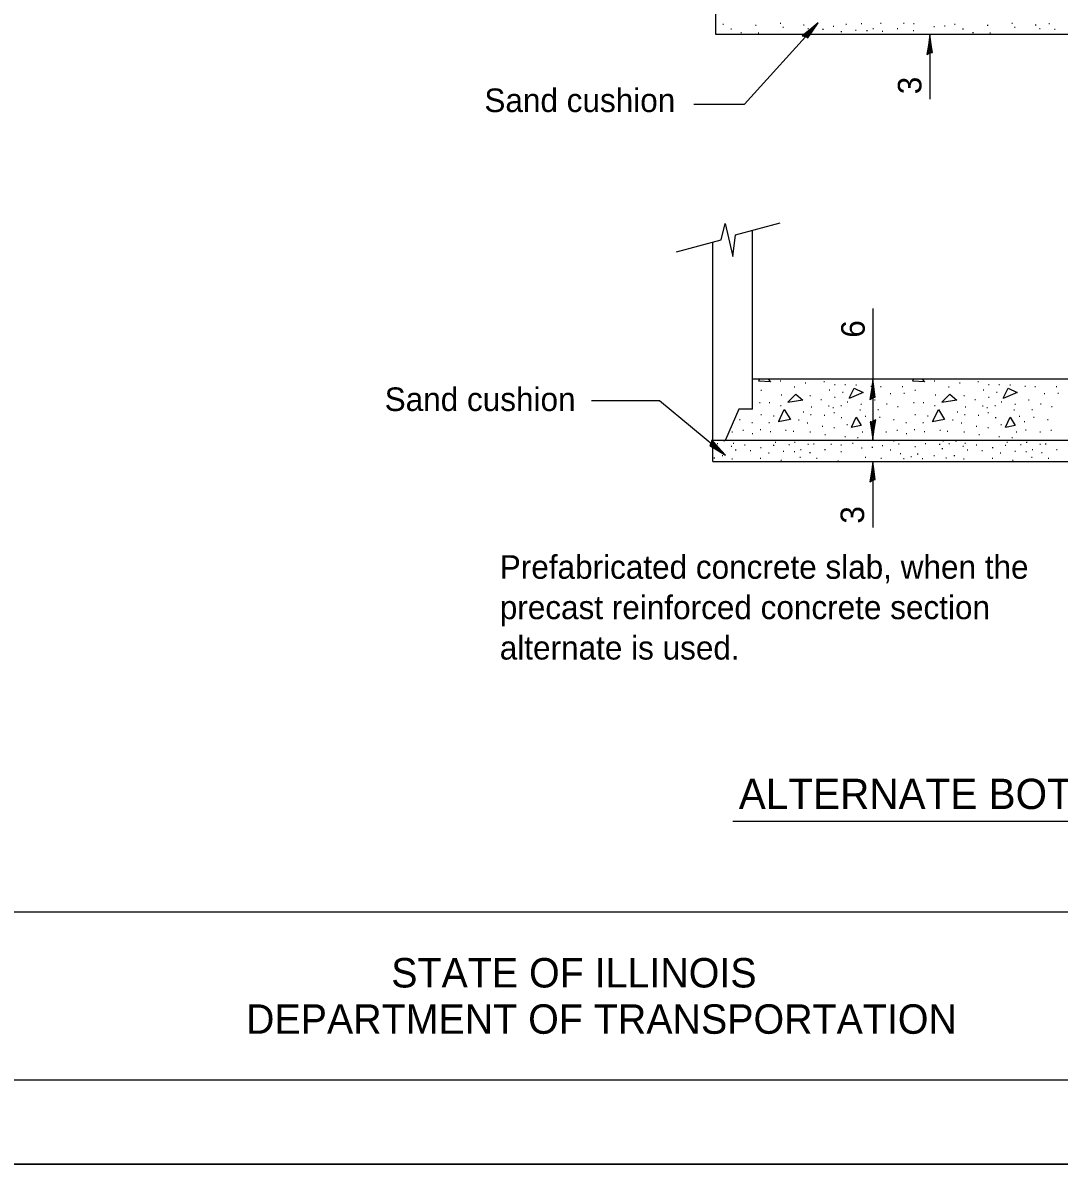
# Model space of a CAD drawing. Extents: x 0 to 2.83, y -0.12 to 1.83.
# Drawn here: x 1.194 to 1.707, y 0 to 0.565 of the extents above; entities that cross this region are included whole.
import ezdxf

# ---------------------------------------------------------------- set-up
doc = ezdxf.new("R2010")
doc.units = 0
for name, color, linetype in [('RD_Pr_Roadway_Dimensions', 7, 'Continuous'), ('RD_Pr_Roadway_Notes', 7, 'Continuous'), ('SH_General_Details', 7, 'Continuous'), ('SH_Printer_Plotting_Border', 7, 'Continuous')]:
    doc.layers.add(name, color=color, linetype=linetype)

msp = doc.modelspace()

# ---------------------------------------------------------------- linework, layer by layer
at = {"layer": 'RD_Pr_Roadway_Dimensions'}
for p, q in [((1.64286, 0.55951), (1.64286, 0.52742)), ((1.61462, 0.42373), (1.61462, 0.38876)), ((1.61462, 0.38876), (1.61462, 0.35866)), ((1.61462, 0.34798), (1.61462, 0.31525))]:
    msp.add_line(p, q, dxfattribs=at)
for points in [[(1.64273, 0.55033), (1.6441, 0.55063), (1.64351, 0.55452), (1.64286, 0.55951), (1.64213, 0.55418), (1.64131, 0.54951), (1.64273, 0.55033), (1.64363, 0.55074), (1.64285, 0.55615), (1.64181, 0.55023), (1.64298, 0.55111), (1.64282, 0.55359), (1.64246, 0.5512)], [(1.61449, 0.37958), (1.61586, 0.37988), (1.61527, 0.38377), (1.61462, 0.38876), (1.61389, 0.38343), (1.61307, 0.37876), (1.61449, 0.37958), (1.61539, 0.37999), (1.61461, 0.3854), (1.61357, 0.37948), (1.61474, 0.38036), (1.61458, 0.38284), (1.61422, 0.38045)], [(1.61475, 0.36784), (1.61338, 0.36753), (1.61397, 0.36365), (1.61462, 0.35866), (1.61535, 0.36399), (1.61617, 0.36866), (1.61475, 0.36784), (1.61385, 0.36743), (1.61463, 0.36201), (1.61567, 0.36793), (1.6145, 0.36706), (1.61466, 0.36457), (1.61502, 0.36697)], [(1.61449, 0.3388), (1.61586, 0.33911), (1.61527, 0.34299), (1.61462, 0.34798), (1.61389, 0.34265), (1.61307, 0.33798), (1.61449, 0.3388), (1.61539, 0.33921), (1.61461, 0.34463), (1.61357, 0.33871), (1.61474, 0.33958), (1.61458, 0.34207), (1.61422, 0.33968)]]:
    msp.add_lwpolyline(points, dxfattribs=at)
at = {"layer": 'RD_Pr_Roadway_Notes'}
for p, q in [((1.55111, 0.52502), (1.58753, 0.56521)), ((1.52589, 0.52502), (1.55111, 0.52502)), ((1.4753, 0.37814), (1.50901, 0.37814)), ((1.50901, 0.37814), (1.5416, 0.35115)), ((1.54522, 0.16984), (1.82434, 0.16984))]:
    msp.add_line(p, q, dxfattribs=at)
for points in [[(1.58126, 0.5585), (1.58249, 0.55781), (1.58466, 0.56108), (1.58753, 0.56521), (1.58341, 0.56175), (1.57966, 0.55884), (1.58126, 0.5585), (1.58221, 0.55819), (1.58527, 0.56273), (1.58052, 0.55904), (1.58197, 0.55891), (1.58353, 0.56086), (1.58165, 0.55933)], [(1.53461, 0.35711), (1.53397, 0.35586), (1.53734, 0.35384), (1.5416, 0.35115), (1.53796, 0.35512), (1.53489, 0.35873), (1.53461, 0.35711), (1.53435, 0.35615), (1.53902, 0.3533), (1.53512, 0.35788), (1.53505, 0.35642), (1.53707, 0.35496), (1.53546, 0.35676)]]:
    msp.add_lwpolyline(points, dxfattribs=at)
at = {"layer": 'SH_General_Details'}
for p, q in [((1.53685, 0.55951), (1.53685, 0.60028)), ((1.54031, 0.56454), (1.54067, 0.56454)), ((1.54433, 0.56232), (1.54469, 0.56232)), ((1.54928, 0.56052), (1.54964, 0.56052)), ((1.55654, 0.56409), (1.5569, 0.56409)), ((1.55777, 0.56034), (1.55813, 0.56034)), ((1.56866, 0.56511), (1.56902, 0.56511)), ((1.56998, 0.56304), (1.57034, 0.56304)), ((1.57592, 0.55965), (1.57628, 0.55965)), ((1.5803, 0.56424), (1.58066, 0.56424)), ((1.5824, 0.56244), (1.58276, 0.56244)), ((1.58696, 0.56484), (1.58732, 0.56484)), ((1.58975, 0.56205), (1.59011, 0.56205)), ((1.59491, 0.56361), (1.59527, 0.56361)), ((1.59884, 0.56088), (1.5992, 0.56088)), ((1.60121, 0.56463), (1.60157, 0.56463)), ((1.60604, 0.56166), (1.6064, 0.56166)), ((1.60883, 0.56499), (1.60919, 0.56499)), ((1.61156, 0.56151), (1.61192, 0.56151)), ((1.61462, 0.56247), (1.61498, 0.56247)), ((1.61837, 0.56511), (1.61873, 0.56511)), ((1.61921, 0.56112), (1.61957, 0.56112)), ((1.62665, 0.5625), (1.62701, 0.5625)), ((1.62974, 0.56511), (1.6301, 0.56511)), ((1.6346, 0.56148), (1.63496, 0.56148)), ((1.63469, 0.56493), (1.63505, 0.56493)), ((1.64486, 0.56343), (1.64522, 0.56343)), ((1.65008, 0.56376), (1.65044, 0.56376)), ((1.65509, 0.56454), (1.65545, 0.56454)), ((1.65911, 0.56232), (1.65947, 0.56232)), ((1.66406, 0.56052), (1.66442, 0.56052)), ((1.67132, 0.56409), (1.67168, 0.56409)), ((1.67255, 0.56034), (1.67291, 0.56034)), ((1.68344, 0.56511), (1.6838, 0.56511)), ((1.68476, 0.56304), (1.68512, 0.56304)), ((1.6907, 0.55965), (1.69106, 0.55965)), ((1.69508, 0.56424), (1.69544, 0.56424)), ((1.69718, 0.56244), (1.69754, 0.56244)), ((1.70174, 0.56484), (1.7021, 0.56484)), ((1.70453, 0.56205), (1.70489, 0.56205)), ((1.86979, 0.55951), (1.53685, 0.55951)), ((1.53946, 0.4577), (1.54147, 0.46594)), ((1.54147, 0.46594), (1.54526, 0.44947)), ((1.5466, 0.46022), (1.56868, 0.46617)), ((1.54526, 0.44947), (1.5466, 0.46022)), ((1.55495, 0.37394), (1.55495, 0.46247)), ((1.51738, 0.45176), (1.53946, 0.4577)), ((1.53545, 0.34798), (1.53545, 0.45662)), ((1.83589, 0.38876), (1.55495, 0.38876)), ((1.56865, 0.38792), (1.56898, 0.38792)), ((1.57574, 0.38491), (1.57607, 0.38491)), ((1.58119, 0.38692), (1.58152, 0.38692)), ((1.59036, 0.3877), (1.59069, 0.3877)), ((1.59556, 0.38606), (1.5959, 0.38606)), ((1.60072, 0.38606), (1.60106, 0.38606)), ((1.60624, 0.38591), (1.60657, 0.38591)), ((1.61369, 0.38534), (1.61403, 0.38534)), ((1.61849, 0.38512), (1.61883, 0.38512)), ((1.6291, 0.3852), (1.62943, 0.3852)), ((1.64494, 0.38792), (1.64527, 0.38792)), ((1.65203, 0.38491), (1.65236, 0.38491)), ((1.65748, 0.38692), (1.65781, 0.38692)), ((1.66665, 0.3877), (1.66698, 0.3877)), ((1.67185, 0.38606), (1.67219, 0.38606)), ((1.67701, 0.38606), (1.67735, 0.38606)), ((1.68253, 0.38591), (1.68286, 0.38591)), ((1.68998, 0.38534), (1.69032, 0.38534)), ((1.69478, 0.38512), (1.69512, 0.38512)), ((1.70539, 0.3852), (1.70572, 0.3852)), ((1.55919, 0.38333), (1.55952, 0.38333)), ((1.56922, 0.38104), (1.56955, 0.38104)), ((1.58348, 0.38061), (1.58381, 0.38061)), ((1.58885, 0.37875), (1.58919, 0.37875)), ((1.59294, 0.38348), (1.59327, 0.38348)), ((1.59556, 0.37982), (1.5959, 0.37982)), ((1.59958, 0.38233), (1.59991, 0.38233)), ((1.62315, 0.38161), (1.62349, 0.38161)), ((1.62996, 0.3819), (1.63029, 0.3819)), ((1.63548, 0.38333), (1.63581, 0.38333)), ((1.64551, 0.38104), (1.64584, 0.38104)), ((1.65977, 0.38061), (1.6601, 0.38061)), ((1.66514, 0.37875), (1.66548, 0.37875)), ((1.66923, 0.38348), (1.66956, 0.38348)), ((1.67185, 0.37982), (1.67219, 0.37982)), ((1.67587, 0.38233), (1.6762, 0.38233)), ((1.69944, 0.38161), (1.69978, 0.38161)), ((1.70625, 0.3819), (1.70658, 0.3819)), ((1.54823, 0.37394), (1.54172, 0.35866)), ((1.55495, 0.37394), (1.54823, 0.37394)), ((1.55854, 0.37717), (1.55888, 0.37717)), ((1.56327, 0.37717), (1.5636, 0.37717)), ((1.56886, 0.37574), (1.56919, 0.37574)), ((1.58412, 0.37502), (1.58446, 0.37502)), ((1.59272, 0.37559), (1.59306, 0.37559)), ((1.59478, 0.37473), (1.59511, 0.37473)), ((1.59872, 0.37574), (1.59905, 0.37574)), ((1.60194, 0.3776), (1.60228, 0.3776)), ((1.60825, 0.37361), (1.60858, 0.37361)), ((1.60861, 0.37638), (1.60894, 0.37638)), ((1.61548, 0.37846), (1.61582, 0.37846)), ((1.61706, 0.37373), (1.61739, 0.37373)), ((1.62136, 0.3766), (1.62169, 0.3766)), ((1.62688, 0.37524), (1.62721, 0.37524)), ((1.63483, 0.37717), (1.63517, 0.37717)), ((1.63956, 0.37717), (1.63989, 0.37717)), ((1.64515, 0.37574), (1.64548, 0.37574)), ((1.66041, 0.37502), (1.66075, 0.37502)), ((1.66901, 0.37559), (1.66935, 0.37559)), ((1.67107, 0.37473), (1.6714, 0.37473)), ((1.67501, 0.37574), (1.67534, 0.37574)), ((1.67823, 0.3776), (1.67857, 0.3776)), ((1.68454, 0.37361), (1.68487, 0.37361)), ((1.6849, 0.37638), (1.68523, 0.37638)), ((1.69177, 0.37846), (1.69211, 0.37846)), ((1.69335, 0.37373), (1.69368, 0.37373)), ((1.69765, 0.3766), (1.69798, 0.3766)), ((1.70317, 0.37524), (1.7035, 0.37524)), ((1.54858, 0.36881), (1.54892, 0.36881)), ((1.55919, 0.37125), (1.55952, 0.37125)), ((1.56542, 0.37067), (1.56575, 0.37067)), ((1.57775, 0.36867), (1.57808, 0.36867)), ((1.58004, 0.37261), (1.58037, 0.37261)), ((1.58377, 0.37125), (1.5841, 0.37125)), ((1.59057, 0.37089), (1.59091, 0.37089)), ((1.59535, 0.37232), (1.59568, 0.37232)), ((1.599, 0.36981), (1.59934, 0.36981)), ((1.61076, 0.37039), (1.61109, 0.37039)), ((1.61334, 0.36781), (1.61367, 0.36781)), ((1.61785, 0.37003), (1.61818, 0.37003)), ((1.62487, 0.36881), (1.62521, 0.36881)), ((1.63548, 0.37125), (1.63581, 0.37125)), ((1.64171, 0.37067), (1.64204, 0.37067)), ((1.65404, 0.36867), (1.65437, 0.36867)), ((1.65633, 0.37261), (1.65666, 0.37261)), ((1.66006, 0.37125), (1.66039, 0.37125)), ((1.66686, 0.37089), (1.6672, 0.37089)), ((1.67164, 0.37232), (1.67197, 0.37232)), ((1.67529, 0.36981), (1.67563, 0.36981)), ((1.68705, 0.37039), (1.68738, 0.37039)), ((1.68963, 0.36781), (1.68996, 0.36781)), ((1.69414, 0.37003), (1.69447, 0.37003)), ((1.70116, 0.36881), (1.7015, 0.36881)), ((1.54478, 0.36265), (1.54512, 0.36265)), ((1.55023, 0.36351), (1.55056, 0.36351)), ((1.55467, 0.36724), (1.55501, 0.36724)), ((1.55489, 0.36193), (1.55522, 0.36193)), ((1.55883, 0.3638), (1.55916, 0.3638)), ((1.56313, 0.36724), (1.56346, 0.36724)), ((1.56377, 0.36286), (1.56411, 0.36286)), ((1.57144, 0.36351), (1.57177, 0.36351)), ((1.57509, 0.36294), (1.57543, 0.36294)), ((1.58212, 0.36709), (1.58245, 0.36709)), ((1.58348, 0.36265), (1.58381, 0.36265)), ((1.5895, 0.36552), (1.58983, 0.36552)), ((1.59528, 0.36487), (1.59561, 0.36487)), ((1.60173, 0.3663), (1.60206, 0.3663)), ((1.60932, 0.36265), (1.60966, 0.36265)), ((1.61398, 0.36365), (1.61431, 0.36365)), ((1.62107, 0.36265), (1.62141, 0.36265)), ((1.62652, 0.36351), (1.62685, 0.36351)), ((1.63096, 0.36724), (1.6313, 0.36724)), ((1.63118, 0.36193), (1.63151, 0.36193)), ((1.63512, 0.3638), (1.63545, 0.3638)), ((1.63942, 0.36724), (1.63975, 0.36724)), ((1.64006, 0.36286), (1.6404, 0.36286)), ((1.64773, 0.36351), (1.64806, 0.36351)), ((1.65138, 0.36294), (1.65172, 0.36294)), ((1.65841, 0.36709), (1.65874, 0.36709)), ((1.65977, 0.36265), (1.6601, 0.36265)), ((1.66579, 0.36552), (1.66612, 0.36552)), ((1.67157, 0.36487), (1.6719, 0.36487)), ((1.67802, 0.3663), (1.67835, 0.3663)), ((1.68561, 0.36265), (1.68595, 0.36265)), ((1.69027, 0.36365), (1.6906, 0.36365)), ((1.69736, 0.36265), (1.6977, 0.36265)), ((1.70281, 0.36351), (1.70314, 0.36351)), ((1.53545, 0.35859), (1.85539, 0.35859)), ((1.53745, 0.35687), (1.53781, 0.35687)), ((1.54087, 0.35819), (1.54123, 0.35819)), ((1.54537, 0.35708), (1.54573, 0.35708)), ((1.55107, 0.35624), (1.55143, 0.35624)), ((1.56625, 0.35765), (1.56661, 0.35765)), ((1.57294, 0.35639), (1.5733, 0.35639)), ((1.57585, 0.35765), (1.57621, 0.35765)), ((1.58248, 0.35651), (1.58284, 0.35651)), ((1.58527, 0.35669), (1.58563, 0.35669)), ((1.58941, 0.35855), (1.58977, 0.35855)), ((1.59079, 0.36143), (1.59112, 0.36143)), ((1.59385, 0.35651), (1.59421, 0.35651)), ((1.5988, 0.35633), (1.59916, 0.35633)), ((1.60072, 0.36036), (1.60106, 0.36036)), ((1.60456, 0.35708), (1.60492, 0.35708)), ((1.6071, 0.35993), (1.60743, 0.35993)), ((1.62478, 0.35831), (1.62514, 0.35831)), ((1.62733, 0.35669), (1.62769, 0.35669)), ((1.64056, 0.35696), (1.64092, 0.35696)), ((1.64755, 0.35651), (1.64791, 0.35651)), ((1.64923, 0.35819), (1.64959, 0.35819)), ((1.65223, 0.35687), (1.65259, 0.35687)), ((1.65565, 0.35819), (1.65601, 0.35819)), ((1.66015, 0.35708), (1.66051, 0.35708)), ((1.66585, 0.35624), (1.66621, 0.35624)), ((1.66708, 0.36143), (1.66741, 0.36143)), ((1.67701, 0.36036), (1.67735, 0.36036)), ((1.68103, 0.35765), (1.68139, 0.35765)), ((1.68339, 0.35993), (1.68372, 0.35993)), ((1.68772, 0.35639), (1.68808, 0.35639)), ((1.69063, 0.35765), (1.69099, 0.35765)), ((1.69726, 0.35651), (1.69762, 0.35651)), ((1.70005, 0.35669), (1.70041, 0.35669)), ((1.70419, 0.35855), (1.70455, 0.35855)), ((1.54003, 0.35105), (1.54039, 0.35105)), ((1.54441, 0.35564), (1.54477, 0.35564)), ((1.54651, 0.35384), (1.54687, 0.35384)), ((1.55386, 0.35345), (1.55422, 0.35345)), ((1.55902, 0.35501), (1.55938, 0.35501)), ((1.56295, 0.35228), (1.56331, 0.35228)), ((1.56532, 0.35603), (1.56568, 0.35603)), ((1.57015, 0.35306), (1.57051, 0.35306)), ((1.57567, 0.35291), (1.57603, 0.35291)), ((1.57873, 0.35387), (1.57909, 0.35387)), ((1.58332, 0.35252), (1.58368, 0.35252)), ((1.59076, 0.3539), (1.59112, 0.3539)), ((1.59871, 0.35288), (1.59907, 0.35288)), ((1.60897, 0.35483), (1.60933, 0.35483)), ((1.61419, 0.35516), (1.61455, 0.35516)), ((1.6192, 0.35594), (1.61956, 0.35594)), ((1.62322, 0.35372), (1.62358, 0.35372)), ((1.62817, 0.35192), (1.62853, 0.35192)), ((1.63339, 0.35054), (1.63375, 0.35054)), ((1.63543, 0.35549), (1.63579, 0.35549)), ((1.63666, 0.35174), (1.63702, 0.35174)), ((1.64476, 0.3509), (1.64512, 0.3509)), ((1.64887, 0.35444), (1.64923, 0.35444)), ((1.65481, 0.35105), (1.65517, 0.35105)), ((1.65919, 0.35564), (1.65955, 0.35564)), ((1.66129, 0.35384), (1.66165, 0.35384)), ((1.66864, 0.35345), (1.669, 0.35345)), ((1.6738, 0.35501), (1.67416, 0.35501)), ((1.67773, 0.35228), (1.67809, 0.35228)), ((1.6801, 0.35603), (1.68046, 0.35603)), ((1.68493, 0.35306), (1.68529, 0.35306)), ((1.69045, 0.35291), (1.69081, 0.35291)), ((1.69351, 0.35387), (1.69387, 0.35387)), ((1.6981, 0.35252), (1.69846, 0.35252)), ((1.70554, 0.3539), (1.7059, 0.3539)), ((1.53545, 0.34798), (1.85539, 0.34798)), ((1.53595, 0.34979), (1.53631, 0.34979)), ((1.54471, 0.34937), (1.54507, 0.34937)), ((1.55887, 0.3497), (1.55923, 0.3497)), ((1.56907, 0.34874), (1.56943, 0.34874)), ((1.57843, 0.35012), (1.57879, 0.35012)), ((1.58665, 0.3497), (1.58701, 0.3497)), ((1.59724, 0.34835), (1.5976, 0.34835)), ((1.61083, 0.35012), (1.61119, 0.35012)), ((1.61857, 0.34958), (1.61893, 0.34958)), ((1.62985, 0.34952), (1.63021, 0.34952)), ((1.639, 0.34952), (1.63936, 0.34952)), ((1.65073, 0.34979), (1.65109, 0.34979)), ((1.65949, 0.34937), (1.65985, 0.34937)), ((1.67365, 0.3497), (1.67401, 0.3497)), ((1.68385, 0.34874), (1.68421, 0.34874)), ((1.69321, 0.35012), (1.69357, 0.35012)), ((1.70143, 0.3497), (1.70179, 0.3497)), ((0.16666, 0.125), (2.79166, 0.125)), ((2.83333, 0), (-0.00001, 0))]:
    msp.add_line(p, q, dxfattribs=at)
msp.add_lwpolyline([(0.16666, 1.79167), (2.79166, 1.79167), (2.79166, 0.04167), (0.16666, 0.04167)], close=True, dxfattribs=at)
for points in [[(1.56275, 0.38876), (1.56386, 0.38742), (1.55818, 0.38784), (1.55848, 0.38876)], [(1.63904, 0.38876), (1.64015, 0.38742), (1.63447, 0.38784), (1.63477, 0.38876)], [(1.57254, 0.3774), (1.57654, 0.38141), (1.57988, 0.37832), (1.57246, 0.37724)], [(1.60293, 0.37932), (1.60535, 0.38425), (1.60977, 0.38216), (1.60287, 0.37922)], [(1.64883, 0.3774), (1.65283, 0.38141), (1.65617, 0.37832), (1.64875, 0.37724)], [(1.67922, 0.37932), (1.68164, 0.38425), (1.68606, 0.38216), (1.67916, 0.37922)], [(1.56811, 0.36797), (1.57078, 0.37373), (1.57379, 0.36872), (1.56778, 0.36772)], [(1.6444, 0.36797), (1.64707, 0.37373), (1.65008, 0.36872), (1.64407, 0.36772)], [(1.60401, 0.36505), (1.60635, 0.36989), (1.60885, 0.3658), (1.60397, 0.36488)], [(1.6803, 0.36505), (1.68264, 0.36989), (1.68514, 0.3658), (1.68026, 0.36488)]]:
    msp.add_lwpolyline(points, dxfattribs=at)
at = {"layer": 'SH_Printer_Plotting_Border'}
msp.add_lwpolyline([(-0.00001, 0), (2.83333, 0), (2.83333, 1.83333), (-0.00001, 1.83333)], close=True, dxfattribs=at)

# ---------------------------------------------------------------- texts
at = {"layer": 'RD_Pr_Roadway_Dimensions'}
for s, p in [('3', (1.63869, 0.52987)), ('6', (1.61061, 0.40931)), ('3', (1.61031, 0.31721))]:
    msp.add_text(s, height=0.01167, rotation=90, dxfattribs=at).set_placement(p)
at = {"layer": 'RD_Pr_Roadway_Notes'}
for s, height, p in [('Sand cushion', 0.0116667, (1.42223, 0.52106)), ('Sand cushion', 0.0116667, (1.37284, 0.37301)), ('Prefabricated concrete slab, when the', 0.0116667, (1.42985, 0.28991)), ('precast reinforced concrete section', 0.0116667, (1.42985, 0.26991)), ('alternate is used.', 0.0116667, (1.42985, 0.24991)), ('ALTERNATE BOTTOM SLAB', 0.015, (1.54823, 0.17589))]:
    msp.add_text(s, height=height, dxfattribs=at).set_placement(p)
at = {"layer": 'SH_General_Details'}
for s, p in [('STATE OF ILLINOIS', (1.37608, 0.0875)), ('DEPARTMENT OF TRANSPORTATION', (1.30415, 0.06458))]:
    msp.add_text(s, height=0.0145835, dxfattribs=at).set_placement(p)

doc.saveas('drawing.dxf')
